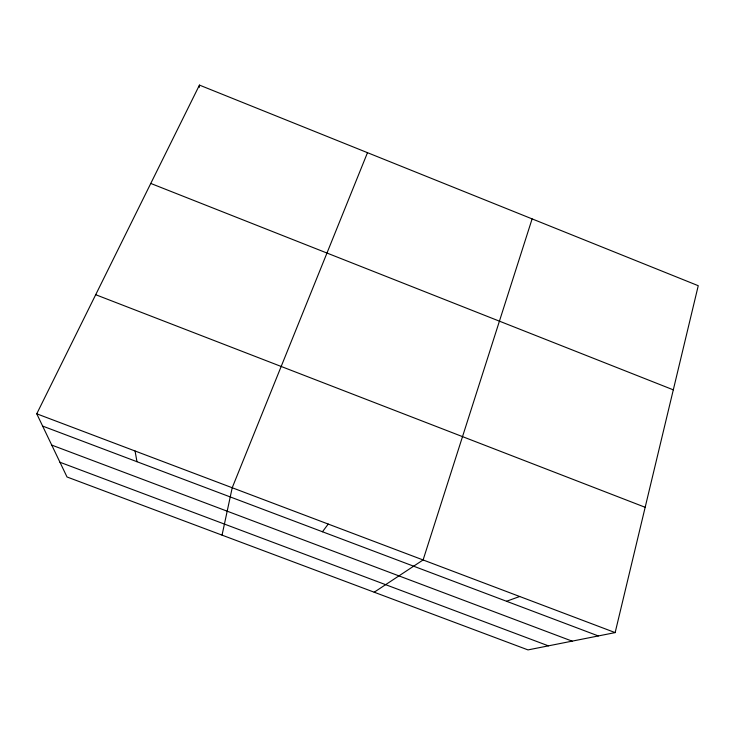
<?xml version="1.0" encoding="UTF-8"?>
<svg xmlns="http://www.w3.org/2000/svg" width="735" height="735" viewBox="0 0 735 735"><rect width="100%" height="100%" fill="white"/><g stroke="black" fill="none" stroke-linecap="round" stroke-linejoin="round"><path stroke-width="1.1" d="M199.387 87.318L199.451 85.095L698.25 285.704L615.149 632.605L527.996 649.905L67.014 476.978L36.75 413.805L199.451 85.095M222.043 535.135L232.214 487.746L367.491 152.678M532.112 218.883L423.103 559.951L374.188 592.208M322.463 531.763L328.223 524.064M506.507 601.267L519.7 596.498M51.735 445.088L572.142 641.14M59.958 462.26L548.411 645.854M36.75 413.805L615.149 632.605M42.63 426.079L598.318 635.94M95.697 294.707L645.165 507.288M150.767 183.447L673.306 389.844M135.065 450.996L136.976 461.709"/></g></svg>
